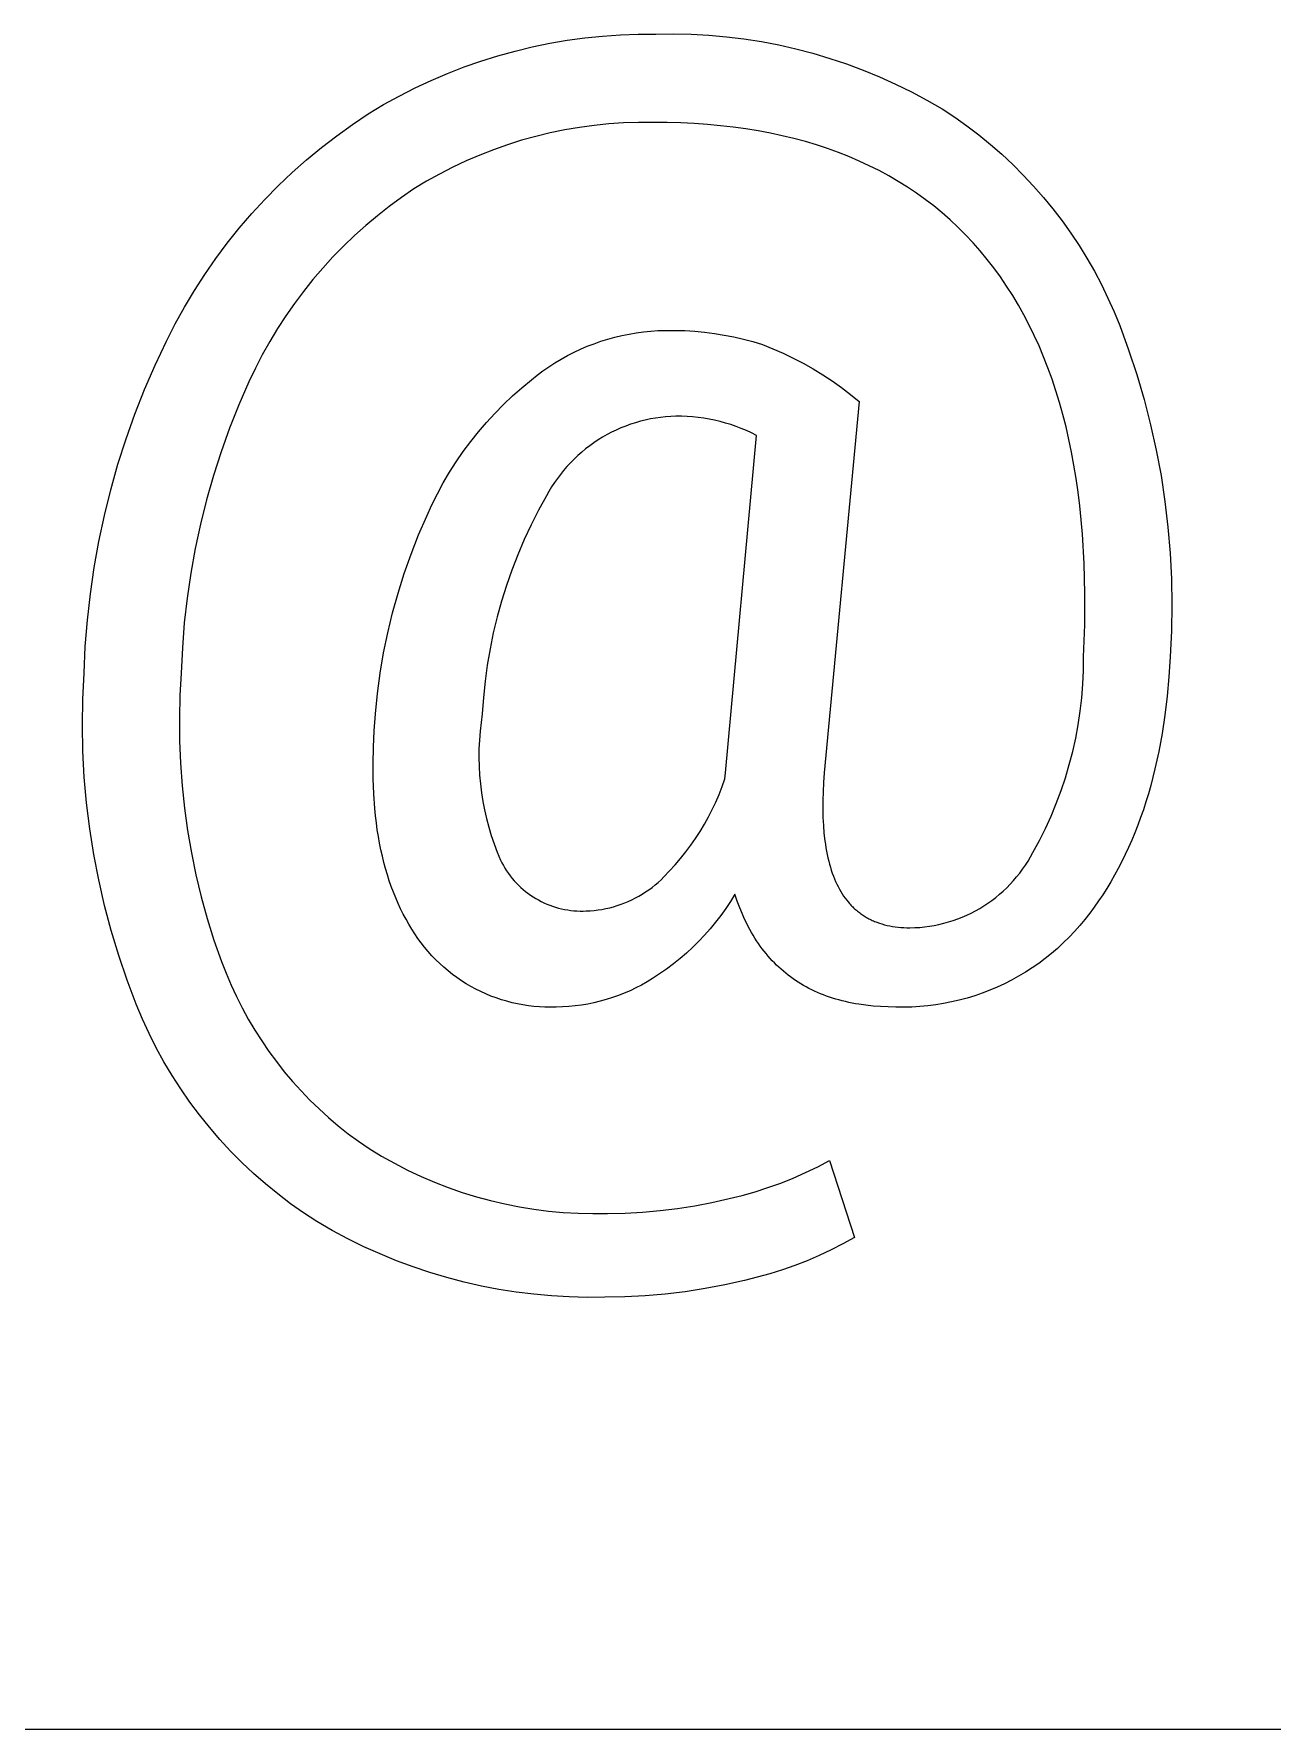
# Model space of a CAD drawing. Header units: millimetres. Extents: x -582 to 3448, y -204 to 2611.
# Drawn here: x 2255.2 to 2303.6, y 21 to 87.3 of the extents above; entities that cross this region are included whole.
import ezdxf

# ---------------------------------------------------------------- set-up
doc = ezdxf.new("R2010")
doc.units = ezdxf.units.MM
doc.header["$MEASUREMENT"] = 0
doc.layers.add('Domyślny', color=7, linetype='Continuous', true_color=0x000000)

msp = doc.modelspace()

# ---------------------------------------------------------------- linework, layer by layer
at = {"layer": 'Domyślny', "color": 18, "lineweight": 15, "true_color": 0x000000}
for p, q in [((2274.672, 86.804), (2275.354, 86.944)), ((2275.354, 86.944), (2276.04, 87.061)), ((2276.04, 87.061), (2276.729, 87.156)), ((2276.729, 87.156), (2277.421, 87.227)), ((2277.421, 87.227), (2278.115, 87.275)), ((2278.115, 87.275), (2278.811, 87.3)), ((2278.811, 87.3), (2279.506, 87.301)), ((2279.506, 87.301), (2280.196, 87.31)), ((2280.196, 87.31), (2280.886, 87.295)), ((2280.886, 87.295), (2281.575, 87.258)), ((2281.575, 87.258), (2282.262, 87.197)), ((2282.262, 87.197), (2282.946, 87.113)), ((2282.946, 87.113), (2283.628, 87.007)), ((2283.628, 87.007), (2284.305, 86.877)), ((2284.305, 86.877), (2284.978, 86.725)), ((2272.005, 86.017), (2272.662, 86.247)), ((2272.662, 86.247), (2273.326, 86.455)), ((2273.326, 86.455), (2273.996, 86.641)), ((2273.996, 86.641), (2274.672, 86.804)), ((2284.978, 86.725), (2285.646, 86.551)), ((2285.646, 86.551), (2286.307, 86.354)), ((2286.307, 86.354), (2286.961, 86.135)), ((2270.086, 85.196), (2270.717, 85.491)), ((2270.717, 85.491), (2271.356, 85.765)), ((2271.356, 85.765), (2272.005, 86.017)), ((2286.961, 86.135), (2287.607, 85.895)), ((2287.607, 85.895), (2288.245, 85.633)), ((2288.245, 85.633), (2288.874, 85.35)), ((2268.857, 84.544), (2269.466, 84.881)), ((2269.466, 84.881), (2270.086, 85.196)), ((2288.874, 85.35), (2289.493, 85.045)), ((2289.493, 85.045), (2290.102, 84.72)), ((2267.635, 83.77), (2268.26, 84.188)), ((2268.26, 84.188), (2268.857, 84.544)), ((2290.102, 84.72), (2290.699, 84.375)), ((2290.699, 84.375), (2291.188, 84.052)), ((2267.024, 83.331), (2267.635, 83.77)), ((2275.943, 83.558), (2275.375, 83.441)), ((2276.513, 83.656), (2275.943, 83.558)), ((2277.087, 83.735), (2276.513, 83.656)), ((2277.663, 83.793), (2277.087, 83.735)), ((2278.241, 83.833), (2277.663, 83.793)), ((2278.82, 83.852), (2278.241, 83.833)), ((2279.399, 83.852), (2278.82, 83.852)), ((2279.943, 83.847), (2279.399, 83.852)), ((2280.479, 83.831), (2279.943, 83.847)), ((2281.005, 83.805), (2280.479, 83.831)), ((2281.523, 83.768), (2281.005, 83.805)), ((2282.032, 83.721), (2281.523, 83.768)), ((2282.532, 83.664), (2282.032, 83.721)), ((2283.023, 83.596), (2282.532, 83.664)), ((2283.506, 83.517), (2283.023, 83.596)), ((2283.98, 83.428), (2283.506, 83.517)), ((2291.188, 84.052), (2291.666, 83.713)), ((2291.666, 83.713), (2292.132, 83.358)), ((2265.849, 82.393), (2266.429, 82.872)), ((2266.429, 82.872), (2267.024, 83.331)), ((2273.702, 82.976), (2273.156, 82.783)), ((2274.255, 83.15), (2273.702, 82.976)), ((2274.813, 83.305), (2274.255, 83.15)), ((2275.375, 83.441), (2274.813, 83.305)), ((2284.445, 83.329), (2283.98, 83.428)), ((2284.901, 83.219), (2284.445, 83.329)), ((2285.348, 83.099), (2284.901, 83.219)), ((2285.787, 82.968), (2285.348, 83.099)), ((2286.217, 82.827), (2285.787, 82.968)), ((2292.132, 83.358), (2292.586, 82.988)), ((2292.586, 82.988), (2293.028, 82.603)), ((2265.286, 81.894), (2265.849, 82.393)), ((2272.085, 82.342), (2271.561, 82.095)), ((2272.617, 82.572), (2272.085, 82.342)), ((2273.156, 82.783), (2272.617, 82.572)), ((2286.638, 82.675), (2286.217, 82.827)), ((2287.051, 82.513), (2286.638, 82.675)), ((2287.454, 82.341), (2287.051, 82.513)), ((2287.849, 82.158), (2287.454, 82.341)), ((2293.028, 82.603), (2293.456, 82.203)), ((2293.456, 82.203), (2293.871, 81.789)), ((2264.741, 81.376), (2265.286, 81.894)), ((2270.541, 81.548), (2270.045, 81.248)), ((2271.046, 81.83), (2270.541, 81.548)), ((2271.561, 82.095), (2271.046, 81.83)), ((2288.235, 81.964), (2287.849, 82.158)), ((2288.612, 81.76), (2288.235, 81.964)), ((2288.981, 81.546), (2288.612, 81.76)), ((2289.341, 81.321), (2288.981, 81.546)), ((2293.871, 81.789), (2294.272, 81.362)), ((2264.214, 80.84), (2264.741, 81.376)), ((2269.556, 80.915), (2269.078, 80.566)), ((2270.045, 81.248), (2269.556, 80.915)), ((2289.692, 81.086), (2289.341, 81.321)), ((2290.034, 80.84), (2289.692, 81.086)), ((2294.272, 81.362), (2294.658, 80.921)), ((2294.658, 80.921), (2295.029, 80.468)), ((2263.215, 79.716), (2263.705, 80.287)), ((2263.705, 80.287), (2264.214, 80.84)), ((2268.613, 80.201), (2268.159, 79.821)), ((2269.078, 80.566), (2268.613, 80.201)), ((2290.367, 80.584), (2290.034, 80.84)), ((2290.692, 80.317), (2290.367, 80.584)), ((2291.008, 80.04), (2290.692, 80.317)), ((2295.029, 80.468), (2295.385, 80.002)), ((2262.745, 79.129), (2263.215, 79.716)), ((2268.159, 79.821), (2267.719, 79.426)), ((2291.316, 79.752), (2291.008, 80.04)), ((2291.614, 79.454), (2291.316, 79.752)), ((2295.385, 80.002), (2295.726, 79.525)), ((2295.726, 79.525), (2296.05, 79.037)), ((2262.295, 78.527), (2262.745, 79.129)), ((2267.291, 79.017), (2266.878, 78.594)), ((2267.719, 79.426), (2267.291, 79.017)), ((2291.904, 79.146), (2291.614, 79.454)), ((2292.185, 78.827), (2291.904, 79.146)), ((2296.05, 79.037), (2296.357, 78.539)), ((2261.867, 77.909), (2262.295, 78.527)), ((2266.878, 78.594), (2266.478, 78.157)), ((2292.457, 78.497), (2292.185, 78.827)), ((2292.721, 78.159), (2292.457, 78.497)), ((2296.357, 78.539), (2296.648, 78.03)), ((2261.459, 77.277), (2261.867, 77.909)), ((2266.093, 77.707), (2265.724, 77.245)), ((2266.478, 78.157), (2266.093, 77.707)), ((2292.974, 77.811), (2292.721, 78.159)), ((2293.219, 77.454), (2292.974, 77.811)), ((2296.648, 78.03), (2296.922, 77.512)), ((2261.073, 76.632), (2261.459, 77.277)), ((2265.724, 77.245), (2265.37, 76.771)), ((2293.454, 77.087), (2293.219, 77.454)), ((2293.679, 76.711), (2293.454, 77.087)), ((2296.922, 77.512), (2297.178, 76.985)), ((2297.178, 76.985), (2297.417, 76.45)), ((2260.71, 75.973), (2261.073, 76.632)), ((2265.031, 76.286), (2264.709, 75.79)), ((2265.37, 76.771), (2265.031, 76.286)), ((2293.896, 76.325), (2293.679, 76.711)), ((2294.102, 75.93), (2293.896, 76.325)), ((2297.417, 76.45), (2297.638, 75.907)), ((2260.369, 75.303), (2260.71, 75.973)), ((2264.709, 75.79), (2264.404, 75.283)), ((2278.177, 75.521), (2278.456, 75.578)), ((2278.456, 75.578), (2278.736, 75.625)), ((2278.736, 75.625), (2279.018, 75.663)), ((2279.018, 75.663), (2279.301, 75.691)), ((2279.301, 75.691), (2279.585, 75.71)), ((2279.585, 75.71), (2279.869, 75.719)), ((2279.869, 75.719), (2280.254, 75.72)), ((2280.254, 75.72), (2280.64, 75.709)), ((2280.64, 75.709), (2281.024, 75.684)), ((2281.024, 75.684), (2281.408, 75.648)), ((2281.408, 75.648), (2281.79, 75.599)), ((2281.79, 75.599), (2282.171, 75.537)), ((2294.3, 75.525), (2294.102, 75.93)), ((2297.638, 75.907), (2297.989, 74.954)), ((2259.926, 74.366), (2260.369, 75.303)), ((2264.404, 75.283), (2264.115, 74.766)), ((2276.303, 74.864), (2276.56, 74.985)), ((2276.56, 74.985), (2276.822, 75.097)), ((2276.822, 75.097), (2277.087, 75.2)), ((2277.087, 75.2), (2277.355, 75.294)), ((2277.355, 75.294), (2277.627, 75.379)), ((2277.627, 75.379), (2277.901, 75.454)), ((2277.901, 75.454), (2278.177, 75.521)), ((2282.171, 75.537), (2282.549, 75.464)), ((2282.549, 75.464), (2282.925, 75.377)), ((2282.925, 75.377), (2283.298, 75.279)), ((2283.298, 75.279), (2283.667, 75.169)), ((2283.667, 75.169), (2284.076, 75.005)), ((2284.076, 75.005), (2284.48, 74.827)), ((2294.488, 75.111), (2294.3, 75.525)), ((2294.666, 74.687), (2294.488, 75.111)), ((2297.989, 74.954), (2298.308, 73.99)), ((2259.515, 73.415), (2259.926, 74.366)), ((2263.844, 74.241), (2263.59, 73.706)), ((2264.115, 74.766), (2263.844, 74.241)), ((2275.085, 74.134), (2275.318, 74.297)), ((2275.318, 74.297), (2275.557, 74.451)), ((2275.557, 74.451), (2275.801, 74.597)), ((2275.801, 74.597), (2276.05, 74.735)), ((2276.05, 74.735), (2276.303, 74.864)), ((2284.48, 74.827), (2284.878, 74.636)), ((2284.878, 74.636), (2285.269, 74.432)), ((2285.269, 74.432), (2285.653, 74.214)), ((2294.835, 74.254), (2294.666, 74.687)), ((2294.995, 73.811), (2294.835, 74.254)), ((2263.59, 73.706), (2263.197, 72.808)), ((2274.261, 73.478), (2274.635, 73.787)), ((2274.635, 73.787), (2274.857, 73.964)), ((2274.857, 73.964), (2275.085, 74.134)), ((2285.653, 74.214), (2286.029, 73.984)), ((2286.029, 73.984), (2286.398, 73.742)), ((2286.398, 73.742), (2286.758, 73.487)), ((2295.146, 73.359), (2294.995, 73.811)), ((2298.308, 73.99), (2298.595, 73.015)), ((2259.135, 72.45), (2259.515, 73.415)), ((2273.547, 72.823), (2273.899, 73.156)), ((2273.899, 73.156), (2274.261, 73.478)), ((2287.451, 72.941), (2286.083, 58.42)), ((2286.758, 73.487), (2287.109, 73.22)), ((2287.109, 73.22), (2287.451, 72.941)), ((2295.287, 72.897), (2295.146, 73.359)), ((2295.418, 72.426), (2295.287, 72.897)), ((2298.595, 73.015), (2298.848, 72.032)), ((2258.787, 71.474), (2259.135, 72.45)), ((2263.197, 72.808), (2262.835, 71.897)), ((2272.88, 72.119), (2273.208, 72.477)), ((2273.208, 72.477), (2273.547, 72.823)), ((2279.288, 72.256), (2279.091, 72.214)), ((2279.485, 72.291), (2279.288, 72.256)), ((2279.684, 72.32), (2279.485, 72.291)), ((2279.884, 72.341), (2279.684, 72.32)), ((2280.084, 72.356), (2279.884, 72.341)), ((2280.285, 72.364), (2280.084, 72.356)), ((2280.503, 72.363), (2280.285, 72.364)), ((2280.721, 72.355), (2280.503, 72.363)), ((2280.939, 72.339), (2280.721, 72.355)), ((2281.156, 72.317), (2280.939, 72.339)), ((2281.373, 72.288), (2281.156, 72.317)), ((2281.588, 72.251), (2281.373, 72.288)), ((2281.802, 72.207), (2281.588, 72.251)), ((2295.541, 71.945), (2295.418, 72.426)), ((2262.835, 71.897), (2262.503, 70.975)), ((2272.264, 71.372), (2272.566, 71.751)), ((2272.566, 71.751), (2272.88, 72.119)), ((2277.594, 71.644), (2277.419, 71.544)), ((2277.772, 71.737), (2277.594, 71.644)), ((2277.953, 71.824), (2277.772, 71.737)), ((2278.137, 71.905), (2277.953, 71.824)), ((2278.323, 71.98), (2278.137, 71.905)), ((2278.512, 72.048), (2278.323, 71.98)), ((2278.703, 72.11), (2278.512, 72.048)), ((2278.896, 72.165), (2278.703, 72.11)), ((2279.091, 72.214), (2278.896, 72.165)), ((2282.014, 72.157), (2281.802, 72.207)), ((2282.225, 72.099), (2282.014, 72.157)), ((2282.433, 72.035), (2282.225, 72.099)), ((2282.231, 58.42), (2283.439, 71.612)), ((2282.64, 71.964), (2282.433, 72.035)), ((2282.844, 71.886), (2282.64, 71.964)), ((2283.045, 71.801), (2282.844, 71.886)), ((2283.243, 71.71), (2283.045, 71.801)), ((2283.439, 71.612), (2283.243, 71.71)), ((2295.654, 71.454), (2295.541, 71.945)), ((2298.848, 72.032), (2299.069, 71.04)), ((2258.472, 70.487), (2258.787, 71.474)), ((2262.503, 70.975), (2262.202, 70.042)), ((2271.7, 70.583), (2271.975, 70.982)), ((2271.975, 70.982), (2272.264, 71.372)), ((2276.603, 70.961), (2276.452, 70.829)), ((2276.758, 71.089), (2276.603, 70.961)), ((2276.918, 71.211), (2276.758, 71.089)), ((2277.081, 71.328), (2276.918, 71.211)), ((2277.248, 71.439), (2277.081, 71.328)), ((2277.419, 71.544), (2277.248, 71.439)), ((2295.757, 70.954), (2295.654, 71.454)), ((2295.852, 70.445), (2295.757, 70.954)), ((2299.069, 71.04), (2299.255, 70.042)), ((2258.189, 69.489), (2258.472, 70.487)), ((2271.439, 70.175), (2271.7, 70.583)), ((2275.897, 70.248), (2275.771, 70.092)), ((2276.028, 70.401), (2275.897, 70.248)), ((2276.165, 70.548), (2276.028, 70.401)), ((2276.306, 70.691), (2276.165, 70.548)), ((2276.452, 70.829), (2276.306, 70.691)), ((2295.936, 69.926), (2295.852, 70.445)), ((2262.202, 70.042), (2261.933, 69.1)), ((2270.961, 69.332), (2271.193, 69.758)), ((2271.193, 69.758), (2271.439, 70.175)), ((2275.426, 69.598), (2275.323, 69.426)), ((2275.536, 69.767), (2275.426, 69.598)), ((2275.651, 69.931), (2275.536, 69.767)), ((2275.771, 70.092), (2275.651, 69.931)), ((2296.012, 69.397), (2295.936, 69.926)), ((2299.255, 70.042), (2299.408, 69.037)), ((2257.94, 68.484), (2258.189, 69.489)), ((2261.933, 69.1), (2261.695, 68.149)), ((2270.744, 68.899), (2270.961, 69.332)), ((2275.225, 69.25), (2274.916, 68.69)), ((2275.323, 69.426), (2275.225, 69.25)), ((2296.078, 68.859), (2296.012, 69.397)), ((2299.408, 69.037), (2299.527, 68.029)), ((2257.723, 67.47), (2257.94, 68.484)), ((2270.223, 67.722), (2270.542, 68.459)), ((2270.542, 68.459), (2270.744, 68.899)), ((2274.916, 68.69), (2274.625, 68.119)), ((2296.135, 68.312), (2296.078, 68.859)), ((2296.183, 67.755), (2296.135, 68.312)), ((2261.695, 68.149), (2261.489, 67.19)), ((2269.929, 66.975), (2270.223, 67.722)), ((2274.625, 68.119), (2274.354, 67.539)), ((2296.25, 66.612), (2296.183, 67.755)), ((2299.527, 68.029), (2299.612, 67.016)), ((2257.54, 66.45), (2257.723, 67.47)), ((2261.489, 67.19), (2261.316, 66.226)), ((2269.662, 66.219), (2269.929, 66.975)), ((2274.102, 66.95), (2273.87, 66.353)), ((2274.354, 67.539), (2274.102, 66.95)), ((2299.612, 67.016), (2299.663, 66.002)), ((2257.391, 65.424), (2257.54, 66.45)), ((2273.87, 66.353), (2273.659, 65.749)), ((2296.28, 65.432), (2296.25, 66.612)), ((2261.316, 66.226), (2261.174, 65.256)), ((2269.421, 65.453), (2269.662, 66.219)), ((2273.659, 65.749), (2273.467, 65.138)), ((2299.663, 66.002), (2299.68, 64.986)), ((2257.276, 64.394), (2257.391, 65.424)), ((2261.174, 65.256), (2261.066, 64.282)), ((2269.207, 64.68), (2269.421, 65.453)), ((2273.467, 65.138), (2273.297, 64.52)), ((2296.273, 64.213), (2296.28, 65.432)), ((2299.68, 64.986), (2299.662, 63.971)), ((2257.195, 63.361), (2257.276, 64.394)), ((2261.066, 64.282), (2260.989, 63.305)), ((2269.019, 63.9), (2269.207, 64.68)), ((2273.297, 64.52), (2273.147, 63.898)), ((2268.859, 63.114), (2269.019, 63.9)), ((2273.147, 63.898), (2273.018, 63.27)), ((2296.229, 62.956), (2296.273, 64.213)), ((2299.662, 63.971), (2299.611, 62.956)), ((2257.148, 62.325), (2257.195, 63.361)), ((2260.989, 63.305), (2260.946, 62.325)), ((2268.726, 62.322), (2268.859, 63.114)), ((2273.018, 63.27), (2272.911, 62.639)), ((2296.223, 62.423), (2296.229, 62.956)), ((2299.611, 62.956), (2299.56, 62.176)), ((2257.097, 61.31), (2257.148, 62.325)), ((2260.946, 62.325), (2260.894, 61.445)), ((2268.62, 61.527), (2268.726, 62.322)), ((2272.911, 62.639), (2272.824, 62.004)), ((2296.199, 61.891), (2296.223, 62.423)), ((2272.824, 62.004), (2272.759, 61.367)), ((2296.156, 61.36), (2296.199, 61.891)), ((2299.56, 62.176), (2299.491, 61.417)), ((2257.081, 60.293), (2257.097, 61.31)), ((2260.894, 61.445), (2260.872, 60.563)), ((2268.542, 60.728), (2268.62, 61.527)), ((2272.759, 61.367), (2272.716, 60.728)), ((2296.095, 60.83), (2296.156, 61.36)), ((2299.491, 61.417), (2299.402, 60.678)), ((2260.872, 60.563), (2260.878, 59.681)), ((2268.491, 60.066), (2268.542, 60.728)), ((2272.666, 60.388), (2272.628, 60.047)), ((2272.716, 60.728), (2272.666, 60.388)), ((2295.918, 59.78), (2296.016, 60.303)), ((2296.016, 60.303), (2296.095, 60.83)), ((2299.402, 60.678), (2299.293, 59.959)), ((2257.1, 59.276), (2257.081, 60.293)), ((2260.878, 59.681), (2260.913, 58.799)), ((2268.458, 59.421), (2268.491, 60.066)), ((2272.601, 59.705), (2272.586, 59.361)), ((2272.628, 60.047), (2272.601, 59.705)), ((2295.802, 59.259), (2295.918, 59.78)), ((2299.293, 59.959), (2299.165, 59.261)), ((2257.154, 58.261), (2257.1, 59.276)), ((2268.444, 58.795), (2268.458, 59.421)), ((2272.586, 59.361), (2272.582, 59.018)), ((2272.582, 59.018), (2272.59, 58.674)), ((2295.669, 58.744), (2295.802, 59.259)), ((2299.165, 59.261), (2299.018, 58.584)), ((2260.913, 58.799), (2260.978, 57.919)), ((2268.449, 58.187), (2268.444, 58.795)), ((2272.59, 58.674), (2272.609, 58.331)), ((2272.609, 58.331), (2272.64, 57.989)), ((2282.204, 58.192), (2282.231, 58.42)), ((2286.083, 58.42), (2286.057, 58.047)), ((2295.517, 58.233), (2295.669, 58.744)), ((2299.018, 58.584), (2298.937, 58.253)), ((2257.243, 57.248), (2257.154, 58.261)), ((2260.978, 57.919), (2261.071, 57.042)), ((2268.472, 57.597), (2268.449, 58.187)), ((2272.64, 57.989), (2272.683, 57.648)), ((2281.975, 57.582), (2282.094, 57.885)), ((2282.094, 57.885), (2282.204, 58.192)), ((2286.039, 57.686), (2286.03, 57.337)), ((2286.057, 58.047), (2286.039, 57.686)), ((2295.16, 57.228), (2295.347, 57.728)), ((2295.347, 57.728), (2295.517, 58.233)), ((2298.851, 57.927), (2298.76, 57.607)), ((2298.937, 58.253), (2298.851, 57.927)), ((2257.367, 56.238), (2257.243, 57.248)), ((2261.071, 57.042), (2261.192, 56.168)), ((2268.514, 57.026), (2268.472, 57.597)), ((2268.542, 56.747), (2268.514, 57.026)), ((2272.683, 57.648), (2272.736, 57.309)), ((2272.736, 57.309), (2272.802, 56.972)), ((2281.706, 56.988), (2281.845, 57.283)), ((2281.845, 57.283), (2281.975, 57.582)), ((2286.03, 57.337), (2286.029, 57)), ((2286.029, 57), (2286.037, 56.675)), ((2294.956, 56.736), (2295.16, 57.228)), ((2298.664, 57.291), (2298.564, 56.981)), ((2298.76, 57.607), (2298.664, 57.291)), ((2268.575, 56.472), (2268.542, 56.747)), ((2268.612, 56.202), (2268.575, 56.472)), ((2272.802, 56.972), (2272.878, 56.637)), ((2272.878, 56.637), (2272.966, 56.305)), ((2281.232, 56.135), (2281.399, 56.414)), ((2281.399, 56.414), (2281.557, 56.699)), ((2281.557, 56.699), (2281.706, 56.988)), ((2286.037, 56.675), (2286.053, 56.361)), ((2286.053, 56.361), (2286.077, 56.06)), ((2294.735, 56.251), (2294.956, 56.736)), ((2298.348, 56.375), (2298.233, 56.08)), ((2298.458, 56.675), (2298.348, 56.375)), ((2298.564, 56.981), (2298.458, 56.675)), ((2257.525, 55.234), (2257.367, 56.238)), ((2261.192, 56.168), (2261.343, 55.299)), ((2268.654, 55.937), (2268.612, 56.202)), ((2268.701, 55.677), (2268.654, 55.937)), ((2268.752, 55.42), (2268.701, 55.677)), ((2272.966, 56.305), (2273.065, 55.976)), ((2273.065, 55.976), (2273.175, 55.65)), ((2280.869, 55.593), (2281.055, 55.861)), ((2281.055, 55.861), (2281.232, 56.135)), ((2286.077, 56.06), (2286.11, 55.77)), ((2286.11, 55.77), (2286.13, 55.63)), ((2294.242, 55.306), (2294.497, 55.775)), ((2294.497, 55.775), (2294.735, 56.251)), ((2298.113, 55.791), (2297.988, 55.506)), ((2298.233, 56.08), (2298.113, 55.791)), ((2257.717, 54.236), (2257.525, 55.234)), ((2261.343, 55.299), (2261.521, 54.435)), ((2268.808, 55.169), (2268.752, 55.42)), ((2268.869, 54.922), (2268.808, 55.169)), ((2273.175, 55.65), (2273.295, 55.329)), ((2273.295, 55.329), (2273.427, 55.011)), ((2273.427, 55.011), (2273.482, 54.903)), ((2280.261, 54.828), (2280.472, 55.077)), ((2280.472, 55.077), (2280.675, 55.332)), ((2280.675, 55.332), (2280.869, 55.593)), ((2286.13, 55.63), (2286.152, 55.492)), ((2286.152, 55.492), (2286.176, 55.358)), ((2286.176, 55.358), (2286.202, 55.226)), ((2286.202, 55.226), (2286.23, 55.098)), ((2286.23, 55.098), (2286.26, 54.972)), ((2294.054, 54.975), (2294.151, 55.139)), ((2294.151, 55.139), (2294.242, 55.306)), ((2297.858, 55.227), (2297.723, 54.952)), ((2297.988, 55.506), (2297.858, 55.227)), ((2261.521, 54.435), (2261.728, 53.578)), ((2268.935, 54.679), (2268.869, 54.922)), ((2269.005, 54.442), (2268.935, 54.679)), ((2269.079, 54.208), (2269.005, 54.442)), ((2273.482, 54.903), (2273.541, 54.797)), ((2273.541, 54.797), (2273.603, 54.692)), ((2273.603, 54.692), (2273.669, 54.59)), ((2273.669, 54.59), (2273.738, 54.49)), ((2273.738, 54.49), (2273.811, 54.393)), ((2273.811, 54.393), (2273.886, 54.298)), ((2279.705, 54.246), (2279.815, 54.354)), ((2279.815, 54.354), (2280.042, 54.587)), ((2280.042, 54.587), (2280.261, 54.828)), ((2286.26, 54.972), (2286.292, 54.849)), ((2286.292, 54.849), (2286.327, 54.73)), ((2286.327, 54.73), (2286.363, 54.613)), ((2286.363, 54.613), (2286.402, 54.499)), ((2286.402, 54.499), (2286.443, 54.388)), ((2286.443, 54.388), (2286.486, 54.281)), ((2293.485, 54.21), (2293.609, 54.355)), ((2293.609, 54.355), (2293.728, 54.504)), ((2293.728, 54.504), (2293.842, 54.657)), ((2293.842, 54.657), (2293.951, 54.814)), ((2293.951, 54.814), (2294.054, 54.975)), ((2297.439, 54.419), (2297.29, 54.16)), ((2297.584, 54.683), (2297.439, 54.419)), ((2297.723, 54.952), (2297.584, 54.683)), ((2257.944, 53.244), (2257.717, 54.236)), ((2269.159, 53.979), (2269.079, 54.208)), ((2269.243, 53.755), (2269.159, 53.979)), ((2269.332, 53.536), (2269.243, 53.755)), ((2273.886, 54.298), (2273.966, 54.206)), ((2273.966, 54.206), (2274.048, 54.117)), ((2274.048, 54.117), (2274.133, 54.03)), ((2274.133, 54.03), (2274.221, 53.947)), ((2274.221, 53.947), (2274.312, 53.866)), ((2274.312, 53.866), (2274.406, 53.789)), ((2274.406, 53.789), (2274.503, 53.715)), ((2274.503, 53.715), (2274.601, 53.645)), ((2278.839, 53.605), (2278.972, 53.684)), ((2278.972, 53.684), (2279.102, 53.767)), ((2279.102, 53.767), (2279.229, 53.854)), ((2279.229, 53.854), (2279.353, 53.946)), ((2279.353, 53.946), (2279.474, 54.042)), ((2279.474, 54.042), (2279.591, 54.142)), ((2279.591, 54.142), (2279.705, 54.246)), ((2282.593, 53.683), (2282.419, 53.399)), ((2282.685, 53.411), (2282.593, 53.683)), ((2286.486, 54.281), (2286.53, 54.176)), ((2286.53, 54.176), (2286.578, 54.074)), ((2286.578, 54.074), (2286.627, 53.975)), ((2286.627, 53.975), (2286.678, 53.879)), ((2286.678, 53.879), (2286.732, 53.786)), ((2286.732, 53.786), (2286.787, 53.696)), ((2286.787, 53.696), (2286.845, 53.609)), ((2292.941, 53.676), (2293.084, 53.803)), ((2293.084, 53.803), (2293.222, 53.934)), ((2293.222, 53.934), (2293.356, 54.07)), ((2293.356, 54.07), (2293.485, 54.21)), ((2297.136, 53.907), (2296.977, 53.659)), ((2297.29, 54.16), (2297.136, 53.907)), ((2258.205, 52.261), (2257.944, 53.244)), ((2261.728, 53.578), (2261.963, 52.727)), ((2269.426, 53.321), (2269.332, 53.536)), ((2269.524, 53.11), (2269.426, 53.321)), ((2269.627, 52.904), (2269.524, 53.11)), ((2274.601, 53.645), (2274.703, 53.577)), ((2274.703, 53.577), (2274.806, 53.514)), ((2274.806, 53.514), (2274.912, 53.454)), ((2274.912, 53.454), (2275.019, 53.397)), ((2275.019, 53.397), (2275.129, 53.345)), ((2275.129, 53.345), (2275.24, 53.296)), ((2275.24, 53.296), (2275.353, 53.251)), ((2275.353, 53.251), (2275.467, 53.21)), ((2275.467, 53.21), (2275.582, 53.172)), ((2275.582, 53.172), (2275.699, 53.139)), ((2275.699, 53.139), (2275.817, 53.11)), ((2275.817, 53.11), (2275.936, 53.085)), ((2275.936, 53.085), (2276.056, 53.064)), ((2276.056, 53.064), (2276.176, 53.047)), ((2276.176, 53.047), (2276.297, 53.034)), ((2276.297, 53.034), (2276.418, 53.026)), ((2276.418, 53.026), (2276.539, 53.021)), ((2276.539, 53.021), (2276.661, 53.021)), ((2276.661, 53.021), (2276.782, 53.025)), ((2276.782, 53.025), (2276.936, 53.033)), ((2276.936, 53.033), (2277.09, 53.046)), ((2277.09, 53.046), (2277.243, 53.064)), ((2277.243, 53.064), (2277.395, 53.088)), ((2277.395, 53.088), (2277.547, 53.117)), ((2277.547, 53.117), (2277.697, 53.151)), ((2277.697, 53.151), (2277.846, 53.191)), ((2277.846, 53.191), (2277.994, 53.235)), ((2277.994, 53.235), (2278.14, 53.284)), ((2278.14, 53.284), (2278.284, 53.339)), ((2278.284, 53.339), (2278.426, 53.398)), ((2278.426, 53.398), (2278.566, 53.463)), ((2278.566, 53.463), (2278.704, 53.532)), ((2278.704, 53.532), (2278.839, 53.605)), ((2282.235, 53.122), (2282.042, 52.851)), ((2282.419, 53.399), (2282.235, 53.122)), ((2282.783, 53.149), (2282.685, 53.411)), ((2282.888, 52.895), (2282.783, 53.149)), ((2286.845, 53.609), (2286.904, 53.524)), ((2286.904, 53.524), (2286.966, 53.443)), ((2286.966, 53.443), (2287.03, 53.365)), ((2287.03, 53.365), (2287.063, 53.327)), ((2287.063, 53.327), (2287.096, 53.29)), ((2287.096, 53.29), (2287.13, 53.253)), ((2287.13, 53.253), (2287.165, 53.217)), ((2287.165, 53.217), (2287.2, 53.182)), ((2287.2, 53.182), (2287.235, 53.148)), ((2287.235, 53.148), (2287.271, 53.114)), ((2287.271, 53.114), (2287.308, 53.082)), ((2287.308, 53.082), (2287.345, 53.049)), ((2287.345, 53.049), (2287.382, 53.018)), ((2287.382, 53.018), (2287.42, 52.987)), ((2291.829, 52.942), (2291.998, 53.03)), ((2291.998, 53.03), (2292.164, 53.124)), ((2292.164, 53.124), (2292.327, 53.224)), ((2292.327, 53.224), (2292.486, 53.329)), ((2292.486, 53.329), (2292.642, 53.439)), ((2292.642, 53.439), (2292.793, 53.555)), ((2292.793, 53.555), (2292.941, 53.676)), ((2296.644, 53.177), (2296.47, 52.944)), ((2296.813, 53.415), (2296.644, 53.177)), ((2296.977, 53.659), (2296.813, 53.415)), ((2261.963, 52.727), (2262.226, 51.885)), ((2269.735, 52.703), (2269.627, 52.904)), ((2269.847, 52.506), (2269.735, 52.703)), ((2269.964, 52.314), (2269.847, 52.506)), ((2281.84, 52.587), (2281.629, 52.33)), ((2282.042, 52.851), (2281.84, 52.587)), ((2282.943, 52.771), (2282.888, 52.895)), ((2283, 52.649), (2282.943, 52.771)), ((2283.058, 52.529), (2283, 52.649)), ((2283.118, 52.412), (2283.058, 52.529)), ((2283.18, 52.297), (2283.118, 52.412)), ((2287.42, 52.987), (2287.459, 52.958)), ((2287.459, 52.958), (2287.498, 52.928)), ((2287.498, 52.928), (2287.538, 52.9)), ((2287.538, 52.9), (2287.578, 52.872)), ((2287.578, 52.872), (2287.619, 52.845)), ((2287.619, 52.845), (2287.66, 52.819)), ((2287.66, 52.819), (2287.702, 52.794)), ((2287.702, 52.794), (2287.744, 52.769)), ((2287.744, 52.769), (2287.787, 52.745)), ((2287.787, 52.745), (2287.83, 52.722)), ((2287.83, 52.722), (2287.874, 52.699)), ((2287.874, 52.699), (2287.918, 52.677)), ((2287.918, 52.677), (2287.963, 52.656)), ((2287.963, 52.656), (2288.009, 52.636)), ((2288.009, 52.636), (2288.055, 52.617)), ((2288.055, 52.617), (2288.102, 52.598)), ((2288.102, 52.598), (2288.149, 52.58)), ((2288.149, 52.58), (2288.244, 52.546)), ((2288.244, 52.546), (2288.342, 52.515)), ((2288.342, 52.515), (2288.442, 52.487)), ((2288.442, 52.487), (2288.544, 52.462)), ((2288.544, 52.462), (2288.649, 52.44)), ((2288.649, 52.44), (2288.755, 52.42)), ((2288.755, 52.42), (2288.863, 52.404)), ((2288.863, 52.404), (2288.974, 52.391)), ((2288.974, 52.391), (2289.087, 52.381)), ((2289.087, 52.381), (2289.202, 52.373)), ((2289.202, 52.373), (2289.319, 52.369)), ((2289.319, 52.369), (2289.438, 52.367)), ((2289.438, 52.367), (2289.628, 52.373)), ((2289.628, 52.373), (2289.819, 52.384)), ((2289.819, 52.384), (2290.009, 52.403)), ((2290.009, 52.403), (2290.198, 52.428)), ((2290.198, 52.428), (2290.386, 52.459)), ((2290.386, 52.459), (2290.573, 52.497)), ((2290.573, 52.497), (2290.758, 52.542)), ((2290.758, 52.542), (2290.942, 52.593)), ((2290.942, 52.593), (2291.124, 52.65)), ((2291.124, 52.65), (2291.304, 52.714)), ((2291.304, 52.714), (2291.482, 52.784)), ((2291.482, 52.784), (2291.657, 52.86)), ((2291.657, 52.86), (2291.829, 52.942)), ((2296.08, 52.455), (2295.873, 52.221)), ((2296.279, 52.696), (2296.08, 52.455)), ((2296.47, 52.944), (2296.279, 52.696)), ((2258.499, 51.288), (2258.205, 52.261)), ((2262.226, 51.885), (2262.516, 51.052)), ((2270.079, 52.13), (2269.964, 52.314)), ((2270.2, 51.95), (2270.079, 52.13)), ((2270.328, 51.774), (2270.2, 51.95)), ((2270.461, 51.603), (2270.328, 51.774)), ((2281.181, 51.838), (2280.945, 51.604)), ((2281.409, 52.08), (2281.181, 51.838)), ((2281.629, 52.33), (2281.409, 52.08)), ((2283.243, 52.184), (2283.18, 52.297)), ((2283.309, 52.073), (2283.243, 52.184)), ((2283.376, 51.964), (2283.309, 52.073)), ((2283.444, 51.857), (2283.376, 51.964)), ((2283.514, 51.753), (2283.444, 51.857)), ((2283.586, 51.65), (2283.514, 51.753)), ((2295.435, 51.774), (2295.204, 51.562)), ((2295.658, 51.994), (2295.435, 51.774)), ((2295.873, 52.221), (2295.658, 51.994)), ((2258.827, 50.325), (2258.499, 51.288)), ((2262.516, 51.052), (2262.696, 50.587)), ((2270.6, 51.437), (2270.461, 51.603)), ((2270.745, 51.275), (2270.6, 51.437)), ((2270.895, 51.119), (2270.745, 51.275)), ((2271.05, 50.968), (2270.895, 51.119)), ((2280.449, 51.161), (2280.19, 50.952)), ((2280.7, 51.379), (2280.449, 51.161)), ((2280.945, 51.604), (2280.7, 51.379)), ((2283.66, 51.55), (2283.586, 51.65)), ((2283.735, 51.452), (2283.66, 51.55)), ((2283.812, 51.356), (2283.735, 51.452)), ((2283.891, 51.262), (2283.812, 51.356)), ((2283.972, 51.171), (2283.891, 51.262)), ((2284.054, 51.081), (2283.972, 51.171)), ((2284.138, 50.994), (2284.054, 51.081)), ((2294.723, 51.163), (2294.472, 50.976)), ((2294.967, 51.359), (2294.723, 51.163)), ((2295.204, 51.562), (2294.967, 51.359)), ((2262.696, 50.587), (2262.891, 50.129)), ((2271.211, 50.822), (2271.05, 50.968)), ((2271.376, 50.682), (2271.211, 50.822)), ((2271.547, 50.547), (2271.376, 50.682)), ((2271.721, 50.419), (2271.547, 50.547)), ((2271.9, 50.297), (2271.721, 50.419)), ((2279.372, 50.381), (2279.16, 50.252)), ((2279.651, 50.562), (2279.372, 50.381)), ((2279.924, 50.753), (2279.651, 50.562)), ((2280.19, 50.952), (2279.924, 50.753)), ((2284.223, 50.909), (2284.138, 50.994)), ((2284.31, 50.826), (2284.223, 50.909)), ((2284.399, 50.745), (2284.31, 50.826)), ((2284.49, 50.666), (2284.399, 50.745)), ((2284.582, 50.59), (2284.49, 50.666)), ((2284.676, 50.515), (2284.582, 50.59)), ((2284.772, 50.443), (2284.676, 50.515)), ((2284.87, 50.373), (2284.772, 50.443)), ((2284.969, 50.305), (2284.87, 50.373)), ((2293.683, 50.469), (2293.409, 50.318)), ((2293.951, 50.629), (2293.683, 50.469)), ((2294.215, 50.798), (2293.951, 50.629)), ((2294.472, 50.976), (2294.215, 50.798)), ((2259.188, 49.375), (2258.827, 50.325)), ((2262.891, 50.129), (2263.102, 49.677)), ((2272.084, 50.181), (2271.9, 50.297)), ((2272.271, 50.071), (2272.084, 50.181)), ((2272.462, 49.968), (2272.271, 50.071)), ((2272.656, 49.872), (2272.462, 49.968)), ((2272.853, 49.782), (2272.656, 49.872)), ((2273.054, 49.699), (2272.853, 49.782)), ((2278.037, 49.719), (2277.802, 49.636)), ((2278.268, 49.81), (2278.037, 49.719)), ((2278.497, 49.908), (2278.268, 49.81)), ((2278.722, 50.015), (2278.497, 49.908)), ((2278.943, 50.13), (2278.722, 50.015)), ((2279.16, 50.252), (2278.943, 50.13)), ((2285.07, 50.239), (2284.969, 50.305)), ((2285.172, 50.175), (2285.07, 50.239)), ((2285.276, 50.114), (2285.172, 50.175)), ((2285.382, 50.054), (2285.276, 50.114)), ((2285.49, 49.997), (2285.382, 50.054)), ((2285.599, 49.942), (2285.49, 49.997)), ((2285.71, 49.889), (2285.599, 49.942)), ((2285.823, 49.839), (2285.71, 49.889)), ((2285.938, 49.79), (2285.823, 49.839)), ((2286.054, 49.744), (2285.938, 49.79)), ((2286.172, 49.699), (2286.054, 49.744)), ((2291.969, 49.709), (2291.67, 49.618)), ((2292.265, 49.811), (2291.969, 49.709)), ((2292.557, 49.923), (2292.265, 49.811)), ((2292.846, 50.045), (2292.557, 49.923)), ((2293.129, 50.176), (2292.846, 50.045)), ((2293.409, 50.318), (2293.129, 50.176)), ((2259.429, 48.799), (2259.188, 49.375)), ((2263.102, 49.677), (2263.327, 49.232)), ((2263.327, 49.232), (2263.567, 48.795)), ((2273.257, 49.623), (2273.054, 49.699)), ((2273.462, 49.554), (2273.257, 49.623)), ((2273.67, 49.493), (2273.462, 49.554)), ((2273.88, 49.438), (2273.67, 49.493)), ((2274.092, 49.391), (2273.88, 49.438)), ((2274.305, 49.351), (2274.092, 49.391)), ((2274.519, 49.318), (2274.305, 49.351)), ((2274.735, 49.293), (2274.519, 49.318)), ((2274.951, 49.275), (2274.735, 49.293)), ((2275.167, 49.265), (2274.951, 49.275)), ((2275.384, 49.262), (2275.167, 49.265)), ((2275.601, 49.267), (2275.384, 49.262)), ((2275.85, 49.274), (2275.601, 49.267)), ((2276.098, 49.289), (2275.85, 49.274)), ((2276.346, 49.313), (2276.098, 49.289)), ((2276.593, 49.346), (2276.346, 49.313)), ((2276.838, 49.387), (2276.593, 49.346)), ((2277.082, 49.437), (2276.838, 49.387)), ((2277.324, 49.495), (2277.082, 49.437)), ((2277.564, 49.561), (2277.324, 49.495)), ((2277.802, 49.636), (2277.564, 49.561)), ((2286.291, 49.657), (2286.172, 49.699)), ((2286.413, 49.617), (2286.291, 49.657)), ((2286.536, 49.579), (2286.413, 49.617)), ((2286.66, 49.544), (2286.536, 49.579)), ((2286.787, 49.51), (2286.66, 49.544)), ((2286.915, 49.479), (2286.787, 49.51)), ((2287.045, 49.45), (2286.915, 49.479)), ((2287.176, 49.423), (2287.045, 49.45)), ((2287.309, 49.398), (2287.176, 49.423)), ((2287.444, 49.375), (2287.309, 49.398)), ((2287.719, 49.336), (2287.444, 49.375)), ((2288.001, 49.306), (2287.719, 49.336)), ((2288.29, 49.284), (2288.001, 49.306)), ((2288.585, 49.272), (2288.29, 49.284)), ((2288.887, 49.267), (2288.585, 49.272)), ((2289.2, 49.263), (2288.887, 49.267)), ((2289.513, 49.27), (2289.2, 49.263)), ((2289.825, 49.288), (2289.513, 49.27)), ((2290.137, 49.317), (2289.825, 49.288)), ((2290.447, 49.356), (2290.137, 49.317)), ((2290.756, 49.405), (2290.447, 49.356)), ((2291.063, 49.466), (2290.756, 49.405)), ((2291.368, 49.537), (2291.063, 49.466)), ((2291.67, 49.618), (2291.368, 49.537)), ((2259.69, 48.233), (2259.429, 48.799)), ((2263.567, 48.795), (2263.821, 48.366)), ((2259.971, 47.676), (2259.69, 48.233)), ((2263.821, 48.366), (2264.09, 47.946)), ((2264.09, 47.946), (2264.372, 47.535)), ((2260.271, 47.129), (2259.971, 47.676)), ((2260.59, 46.593), (2260.271, 47.129)), ((2264.372, 47.535), (2264.668, 47.134)), ((2264.668, 47.134), (2264.976, 46.742)), ((2260.927, 46.068), (2260.59, 46.593)), ((2264.976, 46.742), (2265.298, 46.361)), ((2261.283, 45.556), (2260.927, 46.068)), ((2265.298, 46.361), (2265.632, 45.991)), ((2265.632, 45.991), (2265.978, 45.632)), ((2261.656, 45.056), (2261.283, 45.556)), ((2265.978, 45.632), (2266.336, 45.285)), ((2266.336, 45.285), (2266.705, 44.95)), ((2262.046, 44.569), (2261.656, 45.056)), ((2262.453, 44.096), (2262.046, 44.569)), ((2266.705, 44.95), (2267.085, 44.628)), ((2267.085, 44.628), (2267.476, 44.318)), ((2262.876, 43.638), (2262.453, 44.096)), ((2267.476, 44.318), (2267.877, 44.021)), ((2267.877, 44.021), (2268.287, 43.738)), ((2268.287, 43.738), (2268.781, 43.44)), ((2263.315, 43.195), (2262.876, 43.638)), ((2263.769, 42.767), (2263.315, 43.195)), ((2268.781, 43.44), (2269.284, 43.159)), ((2269.284, 43.159), (2269.798, 42.895)), ((2285.83, 43.023), (2286.297, 43.268)), ((2286.297, 43.268), (2287.264, 40.262)), ((2264.238, 42.356), (2263.769, 42.767)), ((2269.798, 42.895), (2270.32, 42.65)), ((2270.32, 42.65), (2270.85, 42.423)), ((2270.85, 42.423), (2271.388, 42.214)), ((2284.383, 42.387), (2284.873, 42.582)), ((2284.873, 42.582), (2285.355, 42.795)), ((2285.355, 42.795), (2285.83, 43.023)), ((2264.72, 41.96), (2264.238, 42.356)), ((2265.217, 41.582), (2264.72, 41.96)), ((2271.388, 42.214), (2271.933, 42.025)), ((2271.933, 42.025), (2272.484, 41.854)), ((2272.484, 41.854), (2273.041, 41.703)), ((2281.696, 41.629), (2282.365, 41.779)), ((2282.365, 41.779), (2282.877, 41.904)), ((2282.877, 41.904), (2283.384, 42.048)), ((2283.384, 42.048), (2283.887, 42.209)), ((2283.887, 42.209), (2284.383, 42.387)), ((2265.726, 41.222), (2265.217, 41.582)), ((2266.247, 40.879), (2265.726, 41.222)), ((2273.041, 41.703), (2273.602, 41.571)), ((2273.602, 41.571), (2274.168, 41.458)), ((2274.168, 41.458), (2274.738, 41.366)), ((2274.738, 41.366), (2275.31, 41.293)), ((2275.31, 41.293), (2275.885, 41.24)), ((2275.885, 41.24), (2276.461, 41.207)), ((2276.461, 41.207), (2277.037, 41.194)), ((2277.037, 41.194), (2277.614, 41.201)), ((2277.614, 41.201), (2278.299, 41.216)), ((2278.299, 41.216), (2278.983, 41.253)), ((2278.983, 41.253), (2279.666, 41.313)), ((2279.666, 41.313), (2280.346, 41.396)), ((2280.346, 41.396), (2281.023, 41.501)), ((2281.023, 41.501), (2281.696, 41.629)), ((2266.848, 40.533), (2266.247, 40.879)), ((2267.461, 40.207), (2266.848, 40.533)), ((2268.084, 39.901), (2267.461, 40.207)), ((2268.717, 39.616), (2268.084, 39.901)), ((2286.358, 39.774), (2285.893, 39.554)), ((2286.815, 40.01), (2286.358, 39.774)), ((2287.264, 40.262), (2286.815, 40.01)), ((2269.358, 39.353), (2268.717, 39.616)), ((2270.009, 39.111), (2269.358, 39.353)), ((2270.667, 38.891), (2270.009, 39.111)), ((2284.942, 39.163), (2284.456, 38.993)), ((2285.421, 39.35), (2284.942, 39.163)), ((2285.893, 39.554), (2285.421, 39.35)), ((2271.332, 38.692), (2270.667, 38.891)), ((2272.003, 38.516), (2271.332, 38.692)), ((2272.68, 38.363), (2272.003, 38.516)), ((2282.969, 38.584), (2282.201, 38.41)), ((2283.469, 38.703), (2282.969, 38.584)), ((2283.965, 38.839), (2283.469, 38.703)), ((2284.456, 38.993), (2283.965, 38.839)), ((2273.361, 38.232), (2272.68, 38.363)), ((2274.047, 38.124), (2273.361, 38.232)), ((2274.735, 38.038), (2274.047, 38.124)), ((2275.426, 37.976), (2274.735, 38.038)), ((2276.119, 37.936), (2275.426, 37.976)), ((2276.813, 37.92), (2276.119, 37.936)), ((2277.507, 37.927), (2276.813, 37.92)), ((2278.295, 37.939), (2277.507, 37.927)), ((2279.081, 37.979), (2278.295, 37.939)), ((2279.866, 38.046), (2279.081, 37.979)), ((2280.649, 38.141), (2279.866, 38.046)), ((2281.427, 38.262), (2280.649, 38.141)), ((2282.201, 38.41), (2281.427, 38.262)), ((1925.065, 21.042), (3448.113, 21.042))]:
    msp.add_line(p, q, dxfattribs=at)

doc.saveas('drawing.dxf')
